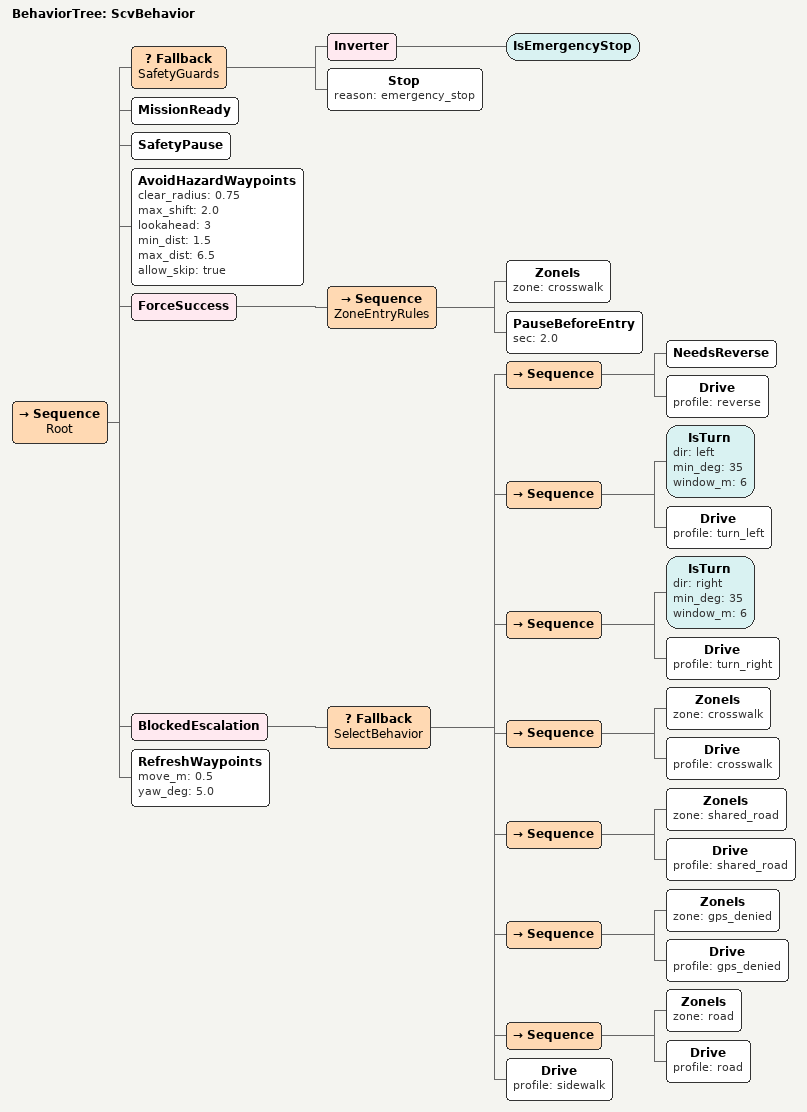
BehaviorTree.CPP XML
<?xml version="1.0" encoding="UTF-8"?>
<root BTCPP_format="4" main_tree_to_execute="ScvBehavior">
  <BehaviorTree ID="ScvBehavior">
    <Sequence name="Root">

      <!-- 안전 가드: 비상정지면 Stop(항상 FAILURE) 으로 이번 틱을 끝낸다 -->
      <Fallback name="SafetyGuards">
        <Inverter><IsEmergencyStop/></Inverter>
        <Stop reason="emergency_stop"/>
      </Fallback>

      <!-- 경로·위치 수신, 합류 정렬 완료 -->
      <MissionReady/>

      <!-- node_type 9 + stop_flag: 안전 pause (원본 safety_monitor 와 동일, 항상 SUCCESS) -->
      <SafetyPause/>

      <!-- 위험 지대 경유점: 목표·다음 경유점이 코스트맵 치명 영역(구덩이·장애물) 안이면 경로 옆 빈 곳으로
           비켜 놓고, 빈 곳이 없으면 현재 목표를 건너뛴다(최종 노드 제외). 항상 SUCCESS (2026-10-02) -->
      <AvoidHazardWaypoints clear_radius="0.75" max_shift="2.0" lookahead="3" min_dist="1.5" max_dist="6.5" allow_skip="true"/>

      <!-- 구역 진입 규칙: 행동 선택과 무관하게 항상 평가 (회전 중이어도 횡단보도 진입 전 정지) -->
      <ForceSuccess>
        <Sequence name="ZoneEntryRules">
          <ZoneIs zone="crosswalk"/>
          <PauseBeforeEntry sec="2.0"/>
        </Sequence>
      </ForceSuccess>

      <!-- 정체 에스컬레이션: 자식이 고른 행동 위에 WAIT/CREEP/ASSIST 를 얹는다 -->
      <BlockedEscalation>
        <Fallback name="SelectBehavior">
          <Sequence><NeedsReverse/>                          <Drive profile="reverse"/></Sequence>
          <Sequence><IsTurn dir="left"  min_deg="35" window_m="6"/> <Drive profile="turn_left"/></Sequence>
          <Sequence><IsTurn dir="right" min_deg="35" window_m="6"/> <Drive profile="turn_right"/></Sequence>
          <Sequence><ZoneIs zone="crosswalk"/>   <Drive profile="crosswalk"/></Sequence>
          <Sequence><ZoneIs zone="shared_road"/> <Drive profile="shared_road"/></Sequence>
          <Sequence><ZoneIs zone="gps_denied"/>  <Drive profile="gps_denied"/></Sequence>
          <Sequence><ZoneIs zone="road"/>        <Drive profile="road"/></Sequence>
          <Drive profile="sidewalk"/>
        </Fallback>
      </BlockedEscalation>

      <!-- 앵커(map→odom) 이동 시 웨이포인트 재발행 요청 -->
      <RefreshWaypoints move_m="0.5" yaw_deg="5.0"/>

    </Sequence>
  </BehaviorTree>
</root>
